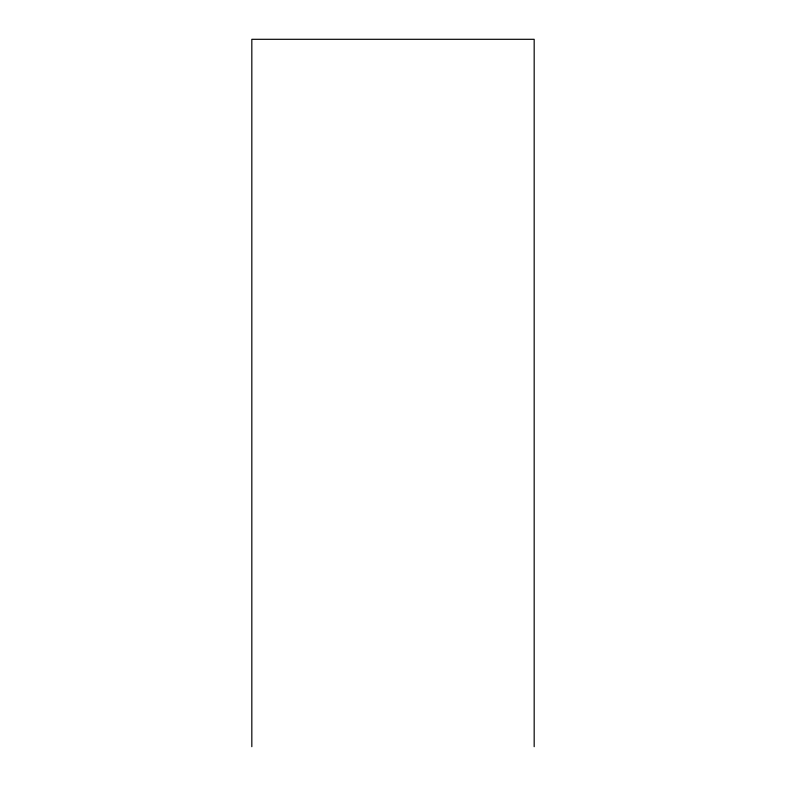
<?xml version="1.0" encoding="UTF-8"?>
<svg xmlns="http://www.w3.org/2000/svg" width="786" height="786" viewBox="0 0 786 786"><rect width="100%" height="100%" fill="white"/><g stroke="black" fill="none" stroke-linecap="round" stroke-linejoin="round"><path stroke-width="1.18" d="M534.175 746.7L534.175 39.3L251.825 39.3L251.825 746.7"/></g></svg>
